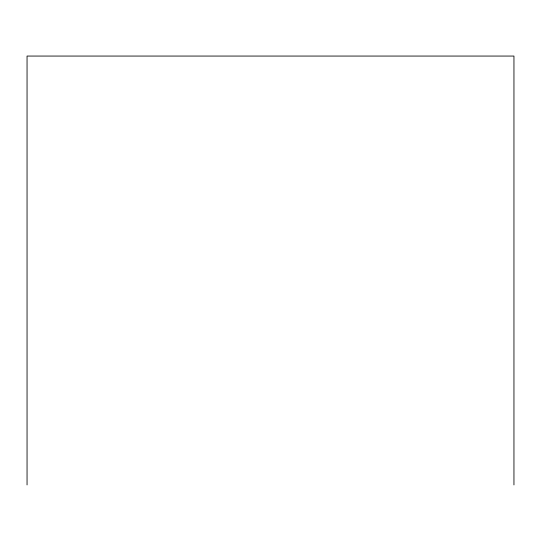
<?xml version="1.0" encoding="UTF-8"?>
<svg xmlns="http://www.w3.org/2000/svg" width="541" height="541" viewBox="0 0 541 541"><rect width="100%" height="100%" fill="white"/><g stroke="black" fill="none" stroke-linecap="round" stroke-linejoin="round"><path stroke-width="0.81" d="M513.95 484.939L513.95 56.061L27.05 56.061L27.05 484.939"/></g></svg>
